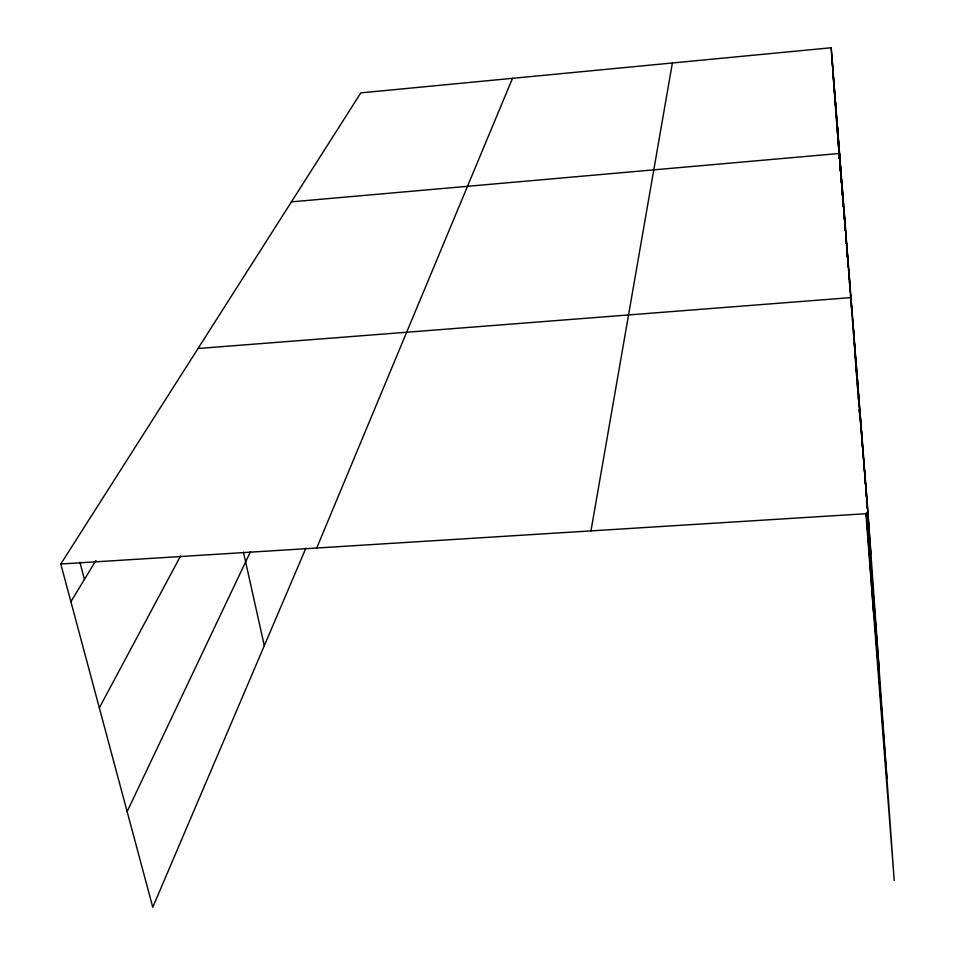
<?xml version="1.0" encoding="UTF-8"?>
<svg xmlns="http://www.w3.org/2000/svg" width="955" height="955" viewBox="0 0 955 955"><rect width="100%" height="100%" fill="white"/><g stroke="black" fill="none" stroke-linecap="round" stroke-linejoin="round"><path stroke-width="1.43" d="M590.966 530.896L672.38 62.982M316.714 548.027L512.501 78.322M305.922 548.11L152.764 907.25L60.798 564.011L360.823 92.874L831.184 47.75L868.047 513.587L894.202 880.379L865.875 513.229M127.134 811.595L250.532 551.572M99.332 707.846L180.423 556.252M70.897 601.686L95.93 560.501M291.418 201.863L839.541 153.457L843.372 206.662M198.043 348.503L850.953 297.602L854.068 339.622M60.798 564.011L868.047 513.587M79.922 562.268L84.434 579.422M243.465 552.217L264.308 645.687M833.261 76.376L834.097 86.941M834.192 88.182L835.935 110.231M836.15 112.917L837.798 133.796M838.013 136.649L838.705 145.435L836.687 117.262M839.015 149.29L839.732 158.399M839.934 161.037L840.687 170.444M840.889 173.142L841.665 182.871M841.868 185.485L842.489 193.364M842.811 197.41L843.563 206.937M843.778 209.718L845.462 231.11M845.7 234.047L846.369 242.51M846.572 245.196L848.327 267.376M848.553 270.229L849.234 278.908M849.473 281.856L850.26 291.979M850.475 294.725L851.132 302.95M851.347 305.779L852.135 315.675M852.361 318.552L853.054 327.326M853.4 331.719L854.045 339.956M854.259 342.702L855.823 362.446M856.169 366.851L856.862 375.673M857.101 378.61L857.865 388.375M858.76 399.679L858.091 391.168L858.414 395.346M858.987 402.58L859.787 412.691M860.001 415.449L860.765 425.13M860.98 427.9L861.649 436.399M861.876 439.264L862.556 447.871M862.89 452.073L863.547 460.37M863.762 463.127L864.418 471.531M864.764 475.841L865.445 484.46M865.779 488.769L866.436 497.125M866.663 499.907L867.319 508.263L866.698 499.489M867.653 512.56L870.924 554.031M838.956 154.925L839.278 159.007M839.923 167.244L840.137 170.026M840.913 179.946L841.14 182.859M841.797 191.227L842.095 195.059M842.799 204.143L843.002 206.757M843.743 216.128L843.957 218.874M845.593 239.884L845.82 242.773M846.619 253.039L846.858 255.988M866.937 512.966L879.042 667.748M866.388 513.623L886.932 778.54M834.718 92.42L837.81 133.724M832.306 61.956L835.935 110.135M831.184 47.75L833.978 86.583M834.192 89.495L834.825 98.222M835.136 102.555L835.649 109.753M836.067 115.519L836.592 122.718M837.105 129.844L837.404 134.13M838.024 142.677L838.335 146.951M838.956 155.51L839.159 158.363M839.875 168.331L840.078 171.16M866.304 491.562L869.146 531.398M864.621 470.409L866.495 496.576M861.47 430.55L865.457 484.304M859.989 411.736L862.568 447.859M857.172 376.175L861.195 430.669M855.835 359.343L857.9 388.148M853.316 327.41L856.886 375.649M854.283 342.499L854.892 352.514M855.214 356.979L855.74 364.404M856.158 370.265L856.587 376.115M857.113 383.444L857.423 387.826M858.056 396.612L858.259 399.5M858.987 409.6L859.19 412.476M866.412 513.289L873.491 611.916M848.744 269.704L852.135 315.627M846.679 243.561L850.046 289.234M843.802 207.247L847.98 263.079M842.024 184.793L845.115 226.693M843.695 211.127L844.22 218.468M844.65 224.341L845.068 230.215M845.7 239.037L846.011 243.382M846.643 252.084L846.846 254.985M837.368 125.965L840.687 170.241"/></g></svg>
